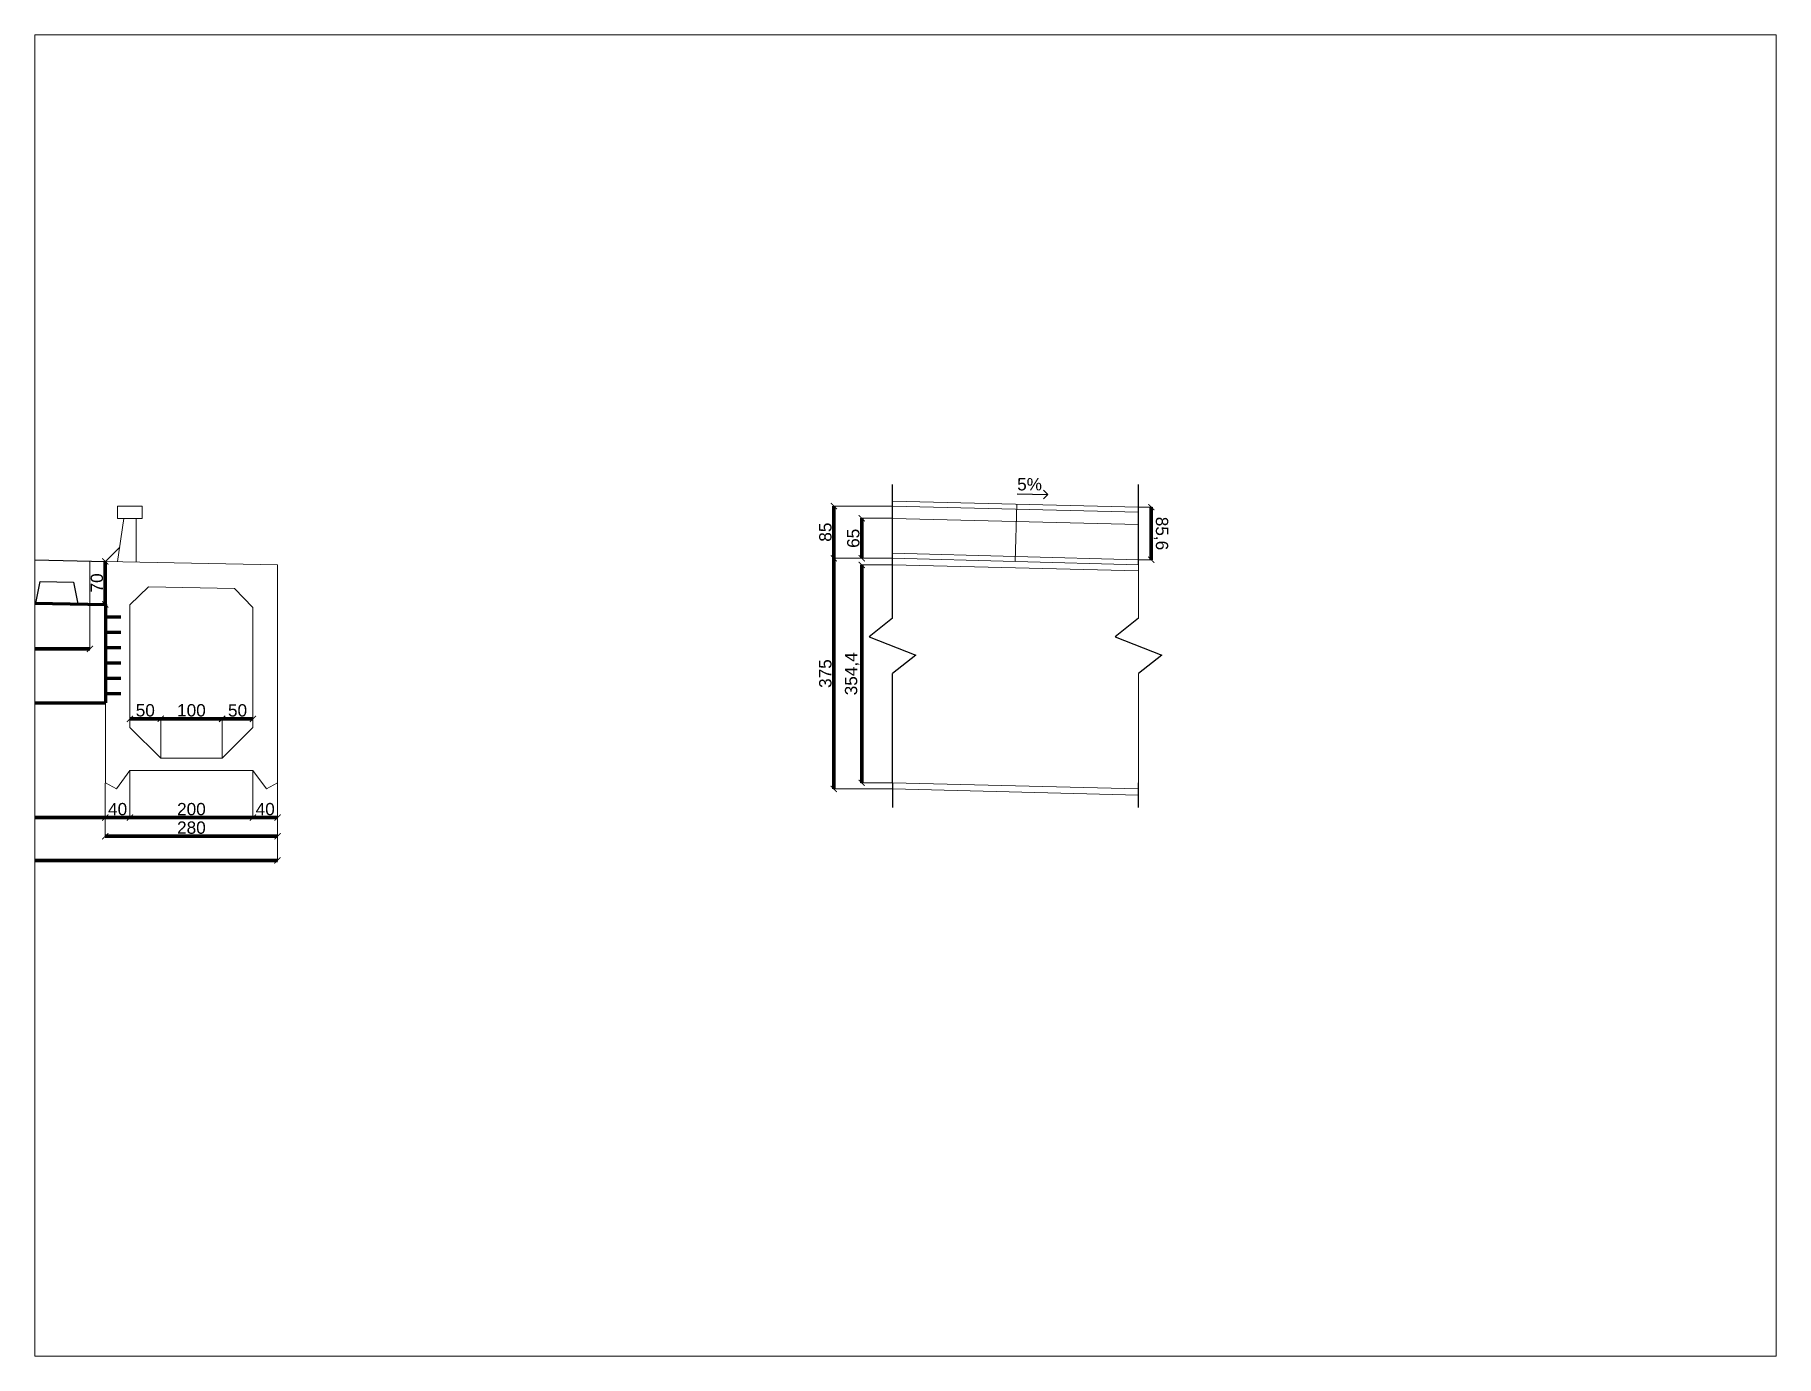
# Paper-space layout 'Présentation1' of a CAD drawing. Header units: millimetres. Extents: x 26 to 231, y 20 to 176.
# The model-space entities are those that its viewports show. They can reach past a viewport. Long polylines and large blocks are cut down to what shows.
import ezdxf

# ---------------------------------------------------------------- set-up
doc = ezdxf.new("R2010")
doc.units = ezdxf.units.MM
doc.linetypes.add('ACAD_ISO02W100', pattern=[15, 12, -3])
doc.linetypes.add('AXES', pattern=[50.8, 31.75, -6.35, 6.35, -6.35])
doc.layers.get('0').update_dxf_attribs({"color": 23, "lineweight": 20})
doc.layers.add('Axes', color=9, linetype='AXES')
for name, color, linetype, lineweight in [('Fixation', 7, 'Continuous', 20), ('Inter-ligne', 6, 'Continuous', 13), ('Route', 4, 'Continuous', 30), ('Tablier', 2, 'Continuous', 70)]:
    doc.layers.add(name, color=color, linetype=linetype, lineweight=lineweight)
doc.styles.add('Annotatif', font='arial.ttf')
doc.styles.get("Standard").update_dxf_attribs({"font": 'arial.ttf'})
doc.dimstyles.new('PONT', dxfattribs={"dimtxt": 20, "dimasz": 10, "dimexe": 1.25, "dimexo": 0.625, "dimgap": 3.5, "dimtad": 1, "dimtxsty": 'Annotatif', "dimblk": 'ARCHTICK', "dimcen": 2.5, "dimclrd": 54, "dimclre": 64, "dimclrt": 3, "dimadec": 0, "dimazin": 0, "dimtfac": 1, "dimtmove": 0, "dimatfit": 3, "dimfxl": 1, "dimlwd": 100, "dimlwe": 20, "dimarcsym": 0})

# ---------------------------------------------------------------- blocks, each defined once
blk = doc.blocks.new('_ArchTick')
at = {"color": 0, "linetype": 'ByBlock', "const_width": 0.15}
blk.add_lwpolyline([(-0.5, -0.5), (0.5, 0.5)], dxfattribs=at)
blk = doc.blocks.new('*D6')
at = {"color": 64, "linetype": 'Continuous', "lineweight": 20, "transparency": 16777216}
for p, q in [((18032.1, 10381.6), (18032.1, 10324.3)), ((19632.1, 10381.6), (19632.1, 10324.3))]:
    blk.add_line(p, q, dxfattribs=at)
at = {"color": 54, "linetype": 'Continuous', "lineweight": 100, "transparency": 16777216}
blk.add_line((18032.1, 10325.5), (19632.1, 10325.5), dxfattribs=at)
at = {"layer": 'Defpoints', "color": 0, "transparency": 16777216}
for p in [(18032.1, 10382.2), (19632.1, 10382.2), (19632.1, 10325.5)]:
    blk.add_point(p, dxfattribs=at)
at = {"color": 54, "lineweight": 100, "transparency": 16777216, "xscale": 10, "yscale": 10, "zscale": 10, "rotation": 180}
blk.add_blockref('_ArchTick', (18032.1, 10325.5), dxfattribs=at)
at = {"color": 54, "lineweight": 100, "transparency": 16777216, "xscale": 10, "yscale": 10, "zscale": 10}
blk.add_blockref('_ArchTick', (19632.1, 10325.5), dxfattribs=at)
at = {"color": 3, "transparency": 16777216, "insert": (18774.2, 10339.2), "char_height": 20, "attachment_point": 5, "style": 'Annotatif'}
blk.add_mtext('1600', dxfattribs=at)
blk = doc.blocks.new('*D7')
at = {"color": 64, "linetype": 'Continuous', "lineweight": 20, "transparency": 16777216}
for p, q in [((19672.1, 10401.6), (19672.1, 10324.3)), ((19632.1, 10381.6), (19632.1, 10324.3))]:
    blk.add_line(p, q, dxfattribs=at)
at = {"color": 54, "linetype": 'Continuous', "lineweight": 100, "transparency": 16777216}
blk.add_line((19632.1, 10325.5), (19672.1, 10325.5), dxfattribs=at)
at = {"layer": 'Defpoints', "color": 0, "transparency": 16777216}
for p in [(19672.1, 10402.2), (19632.1, 10382.2), (19672.1, 10325.5)]:
    blk.add_point(p, dxfattribs=at)
at = {"color": 54, "lineweight": 100, "transparency": 16777216, "xscale": 10, "yscale": 10, "zscale": 10, "rotation": 180}
blk.add_blockref('_ArchTick', (19632.1, 10325.5), dxfattribs=at)
at = {"color": 54, "lineweight": 100, "transparency": 16777216, "xscale": 10, "yscale": 10, "zscale": 10}
blk.add_blockref('_ArchTick', (19672.1, 10325.5), dxfattribs=at)
at = {"color": 3, "transparency": 16777216, "insert": (19652.1, 10339.2), "char_height": 20, "attachment_point": 5, "style": 'Annotatif'}
blk.add_mtext('40', dxfattribs=at)
blk = doc.blocks.new('*D8')
at = {"color": 64, "linetype": 'Continuous', "lineweight": 20, "transparency": 16777216}
for p, q in [((19672.1, 10401.6), (19672.1, 10324.3)), ((19872.1, 10401.6), (19872.1, 10324.3))]:
    blk.add_line(p, q, dxfattribs=at)
at = {"color": 54, "linetype": 'Continuous', "lineweight": 100, "transparency": 16777216}
blk.add_line((19672.1, 10325.5), (19872.1, 10325.5), dxfattribs=at)
at = {"layer": 'Defpoints', "color": 0, "transparency": 16777216}
for p in [(19672.1, 10402.2), (19872.1, 10402.2), (19872.1, 10325.5)]:
    blk.add_point(p, dxfattribs=at)
at = {"color": 54, "lineweight": 100, "transparency": 16777216, "xscale": 10, "yscale": 10, "zscale": 10, "rotation": 180}
blk.add_blockref('_ArchTick', (19672.1, 10325.5), dxfattribs=at)
at = {"color": 54, "lineweight": 100, "transparency": 16777216, "xscale": 10, "yscale": 10, "zscale": 10}
blk.add_blockref('_ArchTick', (19872.1, 10325.5), dxfattribs=at)
at = {"color": 3, "transparency": 16777216, "insert": (19772.1, 10339.2), "char_height": 20, "attachment_point": 5, "style": 'Annotatif'}
blk.add_mtext('200', dxfattribs=at)
blk = doc.blocks.new('*D9')
at = {"color": 64, "linetype": 'Continuous', "lineweight": 20, "transparency": 16777216}
for p, q in [((19872.1, 10401.6), (19872.1, 10324.3)), ((19912.1, 10381.6), (19912.1, 10324.3))]:
    blk.add_line(p, q, dxfattribs=at)
at = {"color": 54, "linetype": 'Continuous', "lineweight": 100, "transparency": 16777216}
blk.add_line((19872.1, 10325.5), (19912.1, 10325.5), dxfattribs=at)
at = {"layer": 'Defpoints', "color": 0, "transparency": 16777216}
for p in [(19872.1, 10402.2), (19912.1, 10382.2), (19912.1, 10325.5)]:
    blk.add_point(p, dxfattribs=at)
at = {"color": 54, "lineweight": 100, "transparency": 16777216, "xscale": 10, "yscale": 10, "zscale": 10, "rotation": 180}
blk.add_blockref('_ArchTick', (19872.1, 10325.5), dxfattribs=at)
at = {"color": 54, "lineweight": 100, "transparency": 16777216, "xscale": 10, "yscale": 10, "zscale": 10}
blk.add_blockref('_ArchTick', (19912.1, 10325.5), dxfattribs=at)
at = {"color": 3, "transparency": 16777216, "insert": (19892.1, 10339.2), "char_height": 20, "attachment_point": 5, "style": 'Annotatif'}
blk.add_mtext('40', dxfattribs=at)
blk = doc.blocks.new('*D10')
at = {"color": 64, "linetype": 'Continuous', "lineweight": 20, "transparency": 16777216}
for p, q in [((19632.1, 10381.6), (19632.1, 10294.1)), ((19912.1, 10381.6), (19912.1, 10294.1))]:
    blk.add_line(p, q, dxfattribs=at)
at = {"color": 54, "linetype": 'Continuous', "lineweight": 100, "transparency": 16777216}
blk.add_line((19632.1, 10295.3), (19912.1, 10295.3), dxfattribs=at)
at = {"layer": 'Defpoints', "color": 0, "transparency": 16777216}
for p in [(19632.1, 10382.2), (19912.1, 10382.2), (19912.1, 10295.3)]:
    blk.add_point(p, dxfattribs=at)
at = {"color": 54, "lineweight": 100, "transparency": 16777216, "xscale": 10, "yscale": 10, "zscale": 10, "rotation": 180}
blk.add_blockref('_ArchTick', (19632.1, 10295.3), dxfattribs=at)
at = {"color": 54, "lineweight": 100, "transparency": 16777216, "xscale": 10, "yscale": 10, "zscale": 10}
blk.add_blockref('_ArchTick', (19912.1, 10295.3), dxfattribs=at)
at = {"color": 3, "transparency": 16777216, "insert": (19772.1, 10309.1), "char_height": 20, "attachment_point": 5, "style": 'Annotatif'}
blk.add_mtext('280', dxfattribs=at)
blk = doc.blocks.new('*D12')
at = {"color": 64, "linetype": 'Continuous', "lineweight": 20, "transparency": 16777216}
for p, q in [((17752.1, 10381.6), (17752.1, 10254.6)), ((19912.1, 10381.6), (19912.1, 10254.6))]:
    blk.add_line(p, q, dxfattribs=at)
at = {"color": 54, "linetype": 'Continuous', "lineweight": 100, "transparency": 16777216}
blk.add_line((17752.1, 10255.9), (19912.1, 10255.9), dxfattribs=at)
at = {"layer": 'Defpoints', "color": 0, "transparency": 16777216}
for p in [(17752.1, 10382.2), (19912.1, 10382.2), (19912.1, 10255.9)]:
    blk.add_point(p, dxfattribs=at)
at = {"color": 54, "lineweight": 100, "transparency": 16777216, "xscale": 10, "yscale": 10, "zscale": 10, "rotation": 180}
blk.add_blockref('_ArchTick', (17752.1, 10255.9), dxfattribs=at)
at = {"color": 54, "lineweight": 100, "transparency": 16777216, "xscale": 10, "yscale": 10, "zscale": 10}
blk.add_blockref('_ArchTick', (19912.1, 10255.9), dxfattribs=at)
at = {"color": 3, "transparency": 16777216, "insert": (18776.5, 10269.6), "char_height": 20, "attachment_point": 5, "style": 'Annotatif'}
blk.add_mtext('2160', dxfattribs=at)
blk = doc.blocks.new('*D16')
at = {"color": 54, "linetype": 'Continuous', "lineweight": 100, "transparency": 16777216}
blk.add_line((19632.1, 10742.2), (19632.1, 10672.2), dxfattribs=at)
at = {"color": 64, "linetype": 'Continuous', "lineweight": 20, "transparency": 16777216}
for p, q in [((19632.7, 10742.2), (19633.4, 10742.2)), ((19632.7, 10672.2), (19633.4, 10672.2))]:
    blk.add_line(p, q, dxfattribs=at)
at = {"layer": 'Defpoints', "color": 0, "transparency": 16777216}
for p in [(19632.1, 10742.2), (19632.1, 10672.2), (19632.1, 10672.2)]:
    blk.add_point(p, dxfattribs=at)
at = {"color": 54, "lineweight": 100, "transparency": 16777216, "xscale": 10, "yscale": 10, "zscale": 10}
for p, rotation in [((19632.1, 10742.2), 90), ((19632.1, 10672.2), 270)]:
    blk.add_blockref('_ArchTick', p, dxfattribs=dict(at, rotation=rotation))
at = {"color": 3, "transparency": 16777216, "insert": (19618.4, 10707.2), "char_height": 20, "attachment_point": 5, "rotation": 90, "style": 'Annotatif'}
blk.add_mtext('70', dxfattribs=at)
blk = doc.blocks.new('*D17')
at = {"color": 64, "linetype": 'Continuous', "lineweight": 20, "transparency": 16777216}
for p, q in [((19282.1, 10678.6), (19282.1, 10598.8)), ((19607.1, 10672.1), (19607.1, 10598.8))]:
    blk.add_line(p, q, dxfattribs=at)
at = {"color": 54, "linetype": 'Continuous', "lineweight": 100, "transparency": 16777216}
blk.add_line((19607.1, 10600), (19282.1, 10600), dxfattribs=at)
at = {"layer": 'Defpoints', "color": 0, "transparency": 16777216}
for p in [(19282.1, 10679.2), (19607.1, 10672.7), (19282.1, 10600)]:
    blk.add_point(p, dxfattribs=at)
at = {"color": 54, "lineweight": 100, "transparency": 16777216, "xscale": 10, "yscale": 10, "zscale": 10, "rotation": 180}
blk.add_blockref('_ArchTick', (19282.1, 10600), dxfattribs=at)
at = {"color": 54, "lineweight": 100, "transparency": 16777216, "xscale": 10, "yscale": 10, "zscale": 10}
blk.add_blockref('_ArchTick', (19607.1, 10600), dxfattribs=at)
at = {"color": 3, "transparency": 16777216, "insert": (19444.6, 10613.7), "char_height": 20, "attachment_point": 5, "style": 'Annotatif'}
blk.add_mtext('325', dxfattribs=at)
blk = doc.blocks.new('*D22')
at = {"color": 64, "linetype": 'Continuous', "lineweight": 20, "transparency": 16777216}
for p, q in [((19672.1, 10472.8), (19672.1, 10487.5)), ((19722.1, 10422.8), (19722.1, 10487.5))]:
    blk.add_line(p, q, dxfattribs=at)
at = {"color": 54, "linetype": 'Continuous', "lineweight": 100, "transparency": 16777216}
blk.add_line((19722.1, 10486.2), (19672.1, 10486.2), dxfattribs=at)
at = {"layer": 'Defpoints', "color": 0, "transparency": 16777216}
for p in [(19672.1, 10486.2), (19672.1, 10472.2), (19722.1, 10422.2)]:
    blk.add_point(p, dxfattribs=at)
at = {"color": 54, "lineweight": 100, "transparency": 16777216, "xscale": 10, "yscale": 10, "zscale": 10, "rotation": 180}
blk.add_blockref('_ArchTick', (19672.1, 10486.2), dxfattribs=at)
at = {"color": 54, "lineweight": 100, "transparency": 16777216, "xscale": 10, "yscale": 10, "zscale": 10}
blk.add_blockref('_ArchTick', (19722.1, 10486.2), dxfattribs=at)
at = {"color": 3, "transparency": 16777216, "insert": (19697.1, 10499.9), "char_height": 20, "attachment_point": 5, "style": 'Annotatif'}
blk.add_mtext('50', dxfattribs=at)
blk = doc.blocks.new('*D23')
at = {"color": 64, "linetype": 'Continuous', "lineweight": 20, "transparency": 16777216}
for p, q in [((19722.1, 10422.8), (19722.1, 10487.5)), ((19822.1, 10422.8), (19822.1, 10487.5))]:
    blk.add_line(p, q, dxfattribs=at)
at = {"color": 54, "linetype": 'Continuous', "lineweight": 100, "transparency": 16777216}
blk.add_line((19722.1, 10486.2), (19822.1, 10486.2), dxfattribs=at)
at = {"layer": 'Defpoints', "color": 0, "transparency": 16777216}
for p in [(19822.1, 10486.2), (19722.1, 10422.2), (19822.1, 10422.2)]:
    blk.add_point(p, dxfattribs=at)
at = {"color": 54, "lineweight": 100, "transparency": 16777216, "xscale": 10, "yscale": 10, "zscale": 10, "rotation": 180}
blk.add_blockref('_ArchTick', (19722.1, 10486.2), dxfattribs=at)
at = {"color": 54, "lineweight": 100, "transparency": 16777216, "xscale": 10, "yscale": 10, "zscale": 10}
blk.add_blockref('_ArchTick', (19822.1, 10486.2), dxfattribs=at)
at = {"color": 3, "transparency": 16777216, "insert": (19772.1, 10499.9), "char_height": 20, "attachment_point": 5, "style": 'Annotatif'}
blk.add_mtext('100', dxfattribs=at)
blk = doc.blocks.new('*D24')
at = {"color": 64, "linetype": 'Continuous', "lineweight": 20, "transparency": 16777216}
for p, q in [((19822.1, 10422.8), (19822.1, 10487.3)), ((19872.1, 10472.8), (19872.1, 10487.3))]:
    blk.add_line(p, q, dxfattribs=at)
at = {"color": 54, "linetype": 'Continuous', "lineweight": 100, "transparency": 16777216}
blk.add_line((19822.1, 10486), (19872.1, 10486), dxfattribs=at)
at = {"layer": 'Defpoints', "color": 0, "transparency": 16777216}
for p in [(19872.1, 10486), (19872.1, 10472.2), (19822.1, 10422.2)]:
    blk.add_point(p, dxfattribs=at)
at = {"color": 54, "lineweight": 100, "transparency": 16777216, "xscale": 10, "yscale": 10, "zscale": 10, "rotation": 180}
blk.add_blockref('_ArchTick', (19822.1, 10486), dxfattribs=at)
at = {"color": 54, "lineweight": 100, "transparency": 16777216, "xscale": 10, "yscale": 10, "zscale": 10}
blk.add_blockref('_ArchTick', (19872.1, 10486), dxfattribs=at)
at = {"color": 3, "transparency": 16777216, "insert": (19847.1, 10499.8), "char_height": 20, "attachment_point": 5, "style": 'Annotatif'}
blk.add_mtext('50', dxfattribs=at)
blk = doc.blocks.new('*D30')
at = {"color": 64, "linetype": 'Continuous', "lineweight": 20, "transparency": 16777216}
for p, q in [((20911.5, 10736.6), (20860.9, 10736.6)), ((20911.5, 10382.2), (20860.9, 10382.2))]:
    blk.add_line(p, q, dxfattribs=at)
at = {"color": 54, "linetype": 'Continuous', "lineweight": 100, "transparency": 16777216}
blk.add_line((20862.2, 10736.6), (20862.2, 10382.2), dxfattribs=at)
at = {"layer": 'Defpoints', "color": 0, "linetype": 'Continuous', "transparency": 16777216}
for p in [(20912.1, 10736.6), (20862.2, 10382.2), (20912.1, 10382.2)]:
    blk.add_point(p, dxfattribs=at)
at = {"color": 54, "linetype": 'Continuous', "lineweight": 100, "transparency": 16777216, "xscale": 10, "yscale": 10, "zscale": 10}
for p, rotation in [((20862.2, 10736.6), 90), ((20862.2, 10382.2), 270)]:
    blk.add_blockref('_ArchTick', p, dxfattribs=dict(at, rotation=rotation))
at = {"color": 3, "linetype": 'Continuous', "transparency": 16777216, "insert": (20846.7, 10559.4), "char_height": 20, "attachment_point": 5, "rotation": 90, "style": 'Annotatif'}
blk.add_mtext('354,4', dxfattribs=at)
blk = doc.blocks.new('*D32')
at = {"layer": 'Axes', "color": 64, "linetype": 'Continuous', "lineweight": 20, "transparency": 16777216}
for p, q in [((20911.5, 10812.2), (20861, 10812.2)), ((20911.5, 10747.2), (20861, 10747.2))]:
    blk.add_line(p, q, dxfattribs=at)
at = {"layer": 'Axes', "color": 54, "linetype": 'Continuous', "lineweight": 100, "transparency": 16777216}
blk.add_line((20862.2, 10747.2), (20862.2, 10812.2), dxfattribs=at)
at = {"layer": 'Defpoints', "color": 0, "linetype": 'Continuous', "transparency": 16777216}
for p in [(20862.2, 10812.2), (20912.1, 10812.2), (20912.1, 10747.2)]:
    blk.add_point(p, dxfattribs=at)
at = {"layer": 'Axes', "color": 54, "linetype": 'Continuous', "lineweight": 100, "transparency": 16777216, "xscale": 10, "yscale": 10, "zscale": 10}
for p, rotation in [((20862.2, 10812.2), 90), ((20862.2, 10747.2), 270)]:
    blk.add_blockref('_ArchTick', p, dxfattribs=dict(at, rotation=rotation))
at = {"layer": 'Axes', "color": 3, "linetype": 'Continuous', "transparency": 16777216, "insert": (20848.5, 10779.7), "char_height": 20, "attachment_point": 5, "rotation": 90, "style": 'Annotatif'}
blk.add_mtext('65', dxfattribs=at)
blk = doc.blocks.new('*D33')
at = {"layer": 'Axes', "color": 64, "linetype": 'Continuous', "lineweight": 20, "transparency": 16777216}
for p, q in [((20911.5, 10747.2), (20815.6, 10747.2)), ((20911.5, 10372.2), (20815.6, 10372.2))]:
    blk.add_line(p, q, dxfattribs=at)
at = {"layer": 'Axes', "color": 54, "linetype": 'Continuous', "lineweight": 100, "transparency": 16777216}
blk.add_line((20816.9, 10372.2), (20816.9, 10747.2), dxfattribs=at)
at = {"layer": 'Defpoints', "color": 0, "linetype": 'Continuous', "transparency": 16777216}
for p in [(20816.9, 10747.2), (20912.1, 10747.2), (20912.1, 10372.2)]:
    blk.add_point(p, dxfattribs=at)
at = {"layer": 'Axes', "color": 54, "linetype": 'Continuous', "lineweight": 100, "transparency": 16777216, "xscale": 10, "yscale": 10, "zscale": 10}
for p, rotation in [((20816.9, 10747.2), 90), ((20816.9, 10372.2), 270)]:
    blk.add_blockref('_ArchTick', p, dxfattribs=dict(at, rotation=rotation))
at = {"layer": 'Axes', "color": 3, "linetype": 'Continuous', "transparency": 16777216, "insert": (20803.1, 10559.7), "char_height": 20, "attachment_point": 5, "rotation": 90, "style": 'Annotatif'}
blk.add_mtext('375', dxfattribs=at)
blk = doc.blocks.new('*D34')
at = {"layer": 'Axes', "color": 64, "linetype": 'Continuous', "lineweight": 20, "transparency": 16777216}
for p, q in [((20911.5, 10832.2), (20815.6, 10832.2)), ((20911.5, 10747.2), (20815.6, 10747.2))]:
    blk.add_line(p, q, dxfattribs=at)
at = {"layer": 'Axes', "color": 54, "linetype": 'Continuous', "lineweight": 100, "transparency": 16777216}
blk.add_line((20816.9, 10747.2), (20816.9, 10832.2), dxfattribs=at)
at = {"layer": 'Defpoints', "color": 0, "linetype": 'Continuous', "transparency": 16777216}
for p in [(20816.9, 10832.2), (20912.1, 10832.2), (20912.1, 10747.2)]:
    blk.add_point(p, dxfattribs=at)
at = {"layer": 'Axes', "color": 54, "linetype": 'Continuous', "lineweight": 100, "transparency": 16777216, "xscale": 10, "yscale": 10, "zscale": 10}
for p, rotation in [((20816.9, 10832.2), 90), ((20816.9, 10747.2), 270)]:
    blk.add_blockref('_ArchTick', p, dxfattribs=dict(at, rotation=rotation))
at = {"layer": 'Axes', "color": 3, "linetype": 'Continuous', "transparency": 16777216, "insert": (20803.1, 10789.7), "char_height": 20, "attachment_point": 5, "rotation": 90, "style": 'Annotatif'}
blk.add_mtext('85', dxfattribs=at)
blk = doc.blocks.new('*D36')
at = {"layer": 'Axes', "color": 64, "linetype": 'Continuous', "lineweight": 20, "transparency": 16777216}
for p, q in [((21312.9, 10830.3), (21334.4, 10830.3)), ((21313, 10744.7), (21334.4, 10744.7))]:
    blk.add_line(p, q, dxfattribs=at)
at = {"layer": 'Axes', "color": 54, "linetype": 'Continuous', "lineweight": 100, "transparency": 16777216}
blk.add_line((21333.1, 10744.7), (21333.1, 10830.3), dxfattribs=at)
at = {"layer": 'Defpoints', "color": 0, "linetype": 'Continuous', "transparency": 16777216}
for p in [(21312.3, 10830.3), (21333.1, 10830.3), (21312.3, 10744.7)]:
    blk.add_point(p, dxfattribs=at)
at = {"layer": 'Axes', "color": 54, "linetype": 'Continuous', "lineweight": 100, "transparency": 16777216, "xscale": 10, "yscale": 10, "zscale": 10}
for p, rotation in [((21333.1, 10830.3), 90.00814446644567), ((21333.1, 10744.7), 270.0081444664457)]:
    blk.add_blockref('_ArchTick', p, dxfattribs=dict(at, rotation=rotation))
at = {"layer": 'Axes', "color": 3, "linetype": 'Continuous', "transparency": 16777216, "insert": (21348.7, 10787.5), "char_height": 20, "attachment_point": 5, "rotation": 270.0081, "style": 'Annotatif'}
blk.add_mtext('85,6', dxfattribs=at)

msp = doc.modelspace()

# ---------------------------------------------------------------- linework, layer by layer
for p, q in [((19652.12, 10812.182), (19652.12, 10832.182)), ((19652.12, 10832.182), (19692.12, 10832.182)), ((19692.12, 10812.182), (19692.12, 10832.182)), ((19652.12, 10741.782), (19662.12, 10812.182)), ((19652.12, 10812.182), (19692.12, 10812.182)), ((19682.12, 10741.182), (19682.12, 10812.182)), ((19655.497, 10765.559), (19632.12, 10742.182))]:
    msp.add_line(p, q)
at = {"linetype": 'Continuous'}
for p, q in [((20912.12, 10832.182), (21312.12, 10822.182)), ((20912.323, 10840.299), (21312.323, 10830.299)), ((21111.979, 10741.885), (21114.454, 10835.246)), ((20912.12, 10812.182), (21312.12, 10802.182))]:
    msp.add_line(p, q, dxfattribs=at)
at = {"linetype": 'ACAD_ISO02W100'}
msp.add_line((20912.335, 10755.299), (21312.335, 10744.699), dxfattribs=at)
at = {"layer": 'Axes', "linetype": 'Continuous'}
for p, q in [((20912.12, 10832.182), (20912.12, 10867.182)), ((21312.12, 10736.582), (21312.12, 10867.182)), ((20912.12, 10812.182), (20912.12, 10832.182)), ((20912.12, 10747.182), (20912.12, 10812.182)), ((20912.12, 10736.582), (20912.12, 10747.182)), ((20912.12, 10649.725), (20912.12, 10736.582)), ((20912.12, 10649.725), (20874.12, 10619.725)), ((21312.12, 10649.725), (21274.12, 10619.725)), ((20874.12, 10619.725), (20950.12, 10589.725)), ((21274.12, 10619.725), (21350.12, 10589.725)), ((20950.12, 10589.725), (20912.12, 10559.724)), ((21350.12, 10589.725), (21312.12, 10559.724)), ((20912.12, 10382.182), (20912.12, 10559.724)), ((20912.12, 10382.182), (20912.12, 10342.182)), ((21312.12, 10342.182), (21312.12, 10382.182))]:
    msp.add_line(p, q, dxfattribs=at)
at = {"layer": 'Axes'}
msp.add_line((20912.12, 10649.725), (20912.12, 10674.702), dxfattribs=at)
at = {"layer": 'Defpoints', "linetype": 'Continuous'}
for p, q in [((21114.901, 10852.118), (21164.885, 10850.869)), ((21164.885, 10850.869), (21157.814, 10857.94)), ((21164.885, 10850.869), (21157.814, 10843.798))]:
    msp.add_line(p, q, dxfattribs=at)
at = {"layer": 'Fixation'}
for p, q in [((19632.12, 10742.182), (19632.12, 10382.182)), ((19912.12, 10736.582), (19632.12, 10742.182)), ((19912.12, 10382.182), (19912.12, 10736.582)), ((21312.12, 10649.725), (21312.12, 10736.582)), ((21312.12, 10382.182), (21312.12, 10559.724)), ((19650.12, 10372.182), (19672.12, 10402.182)), ((19672.12, 10402.182), (19872.12, 10402.182)), ((19872.12, 10402.182), (19894.12, 10372.182)), ((19650.12, 10372.182), (19632.12, 10382.182)), ((19650.12, 10372.182), (19650.12, 10372.182)), ((19894.12, 10372.182), (19912.12, 10382.182)), ((19894.12, 10372.182), (19894.12, 10372.182))]:
    msp.add_line(p, q, dxfattribs=at)
at = {"layer": 'Fixation', "linetype": 'Continuous'}
for p, q in [((20912.12, 10747.182), (21312.12, 10736.582)), ((20912.12, 10736.582), (21312.12, 10726.582)), ((20912.12, 10382.182), (21312.12, 10372.182)), ((20912.12, 10372.182), (21312.12, 10362.182))]:
    msp.add_line(p, q, dxfattribs=at)
at = {"layer": 'Fixation'}
msp.add_lwpolyline([(19872.12, 10667.374), (19872.12, 10472.182), (19822.12, 10422.182), (19722.12, 10422.182), (19672.12, 10472.182), (19672.12, 10671.374), (19702.114, 10700.774), (19842.126, 10697.974)], close=True, dxfattribs=at)
at = {"layer": 'Inter-ligne'}
for p, q in [((19607.12, 10742.682), (19607.12, 10672.682)), ((19632.12, 10742.182), (19607.12, 10742.682)), ((19632.12, 10672.182), (19632.12, 10742.182)), ((19607.12, 10672.682), (19632.12, 10672.182))]:
    msp.add_line(p, q, dxfattribs=at)
at = {"layer": 'Route'}
for p, q in [((18882.12, 10757.182), (19632.12, 10742.182)), ((19518.96, 10674.445), (19525.96, 10709.312)), ((19525.96, 10709.312), (19580.145, 10708.228)), ((19580.145, 10708.228), (19587.145, 10673.081)), ((19478.76, 10675.249), (19518.96, 10674.445)), ((19587.145, 10673.081), (19607.12, 10672.682))]:
    msp.add_line(p, q, dxfattribs=at)
at = {"layer": 'Tablier'}
for p, q in [((18882.12, 10687.182), (19632.12, 10672.182)), ((19632.12, 10672.182), (19632.12, 10512.182)), ((19632.12, 10652.182), (19657.12, 10652.182)), ((19632.12, 10627.182), (19657.12, 10627.182)), ((19632.12, 10602.182), (19657.12, 10602.182)), ((19632.12, 10577.182), (19657.12, 10577.182)), ((19632.12, 10552.182), (19657.12, 10552.182)), ((18032.12, 10512.182), (19632.12, 10512.182)), ((19632.12, 10527.182), (19657.12, 10527.182))]:
    msp.add_line(p, q, dxfattribs=at)

# ---------------------------------------------------------------- texts
at = {"layer": 'Route', "lineweight": 100, "insert": (21114.901, 10877.601), "char_height": 20, "attachment_point": 1}
msp.add_mtext_dynamic_manual_height_columns('5%', width=19.00004, gutter_width=12.5, heights=[10.996], dxfattribs=at)

# ---------------------------------------------------------------- dimensions: what is measured, and where the dimension line sits
dim = msp.add_linear_dim(base=(19632.12, 10672.182), p1=(19632.12, 10742.182), p2=(19632.12, 10672.182), angle=90, dimstyle='PONT')
dim.commit()
dim.dimension.update_dxf_attribs({"geometry": '*D16', "text_midpoint": (19618.408, 10707.182)})
at = {"linetype": 'Continuous'}
dim = msp.add_linear_dim(base=(20862.181, 10382.182), p1=(20912.12, 10736.582), p2=(20912.12, 10382.182), angle=90, dimstyle='PONT', dxfattribs=at)
dim.commit()
dim.dimension.update_dxf_attribs({"geometry": '*D30', "text_midpoint": (20846.662, 10559.382)})
for base, p1, p2, picture, middle in [((19282.12, 10600.008), (19607.12, 10672.682), (19282.12, 10679.182), '*D17', (19444.62, 10613.726)), ((19672.12, 10486.216), (19722.12, 10422.182), (19672.12, 10472.182), '*D22', (19697.12, 10499.927)), ((19822.12, 10486.216), (19722.12, 10422.182), (19822.12, 10422.182), '*D23', (19772.12, 10499.927)), ((19872.12, 10486.05), (19822.12, 10422.182), (19872.12, 10472.182), '*D24', (19847.12, 10499.761)), ((19912.12, 10295.347), (19632.12, 10382.182), (19912.12, 10382.182), '*D10', (19772.12, 10309.058))]:
    dim = msp.add_linear_dim(base=base, p1=p1, p2=p2, dimstyle='PONT')
    dim.commit()
    dim.dimension.update_dxf_attribs({"geometry": picture, "text_midpoint": middle})
for base, p1, p2, picture, middle in [((19672.12, 10325.528), (19632.12, 10382.182), (19672.12, 10402.182), '*D7', (19652.12, 10339.239)), ((19872.12, 10325.528), (19672.12, 10402.182), (19872.12, 10402.182), '*D8', (19772.12, 10339.239)), ((19912.12, 10325.528), (19872.12, 10402.182), (19912.12, 10382.182), '*D9', (19892.12, 10339.239))]:
    dim = msp.add_linear_dim(base=base, p1=p1, p2=p2, dimstyle='PONT', override={"dimtmove": 1})
    dim.commit()
    dim.dimension.update_dxf_attribs({"geometry": picture, "text_midpoint": middle})
dim = msp.add_linear_dim(base=(19912.12, 10255.893), p1=(17752.12, 10382.182), p2=(19912.12, 10382.182), dimstyle='PONT')
dim.commit()
dim.dimension.update_dxf_attribs({"geometry": '*D12', "text_midpoint": (18776.487, 10255.893), "dimtype": 160})
dim = msp.add_linear_dim(base=(19632.12, 10325.528), p1=(18032.12, 10382.182), p2=(19632.12, 10382.182), dimstyle='PONT', override={"dimtmove": 1})
dim.commit()
dim.dimension.update_dxf_attribs({"geometry": '*D6', "text_midpoint": (18774.151, 10325.528), "dimtype": 160})
at = {"layer": 'Axes', "linetype": 'Continuous'}
dim = msp.add_linear_dim(base=(20816.857, 10832.182), p1=(20912.12, 10747.182), p2=(20912.12, 10832.182), angle=90, dimstyle='PONT', override={"dimtmove": 1}, dxfattribs=at)
dim.commit()
dim.dimension.update_dxf_attribs({"geometry": '*D34', "text_midpoint": (20803.146, 10789.682)})
for base, p1, p2, picture, middle in [((20862.209, 10812.182), (20912.12, 10747.182), (20912.12, 10812.182), '*D32', (20848.498, 10779.682)), ((20816.857, 10747.182), (20912.12, 10372.182), (20912.12, 10747.182), '*D33', (20803.139, 10559.682))]:
    dim = msp.add_linear_dim(base=base, p1=p1, p2=p2, angle=90, dimstyle='PONT', dxfattribs=at)
    dim.commit()
    dim.dimension.update_dxf_attribs({"geometry": picture, "text_midpoint": middle})
dim = msp.add_aligned_dim(p1=(21312.335, 10744.699), p2=(21312.323, 10830.299), distance=-20.808, dimstyle='PONT', dxfattribs=at)
dim.commit()
dim.dimension.update_dxf_attribs({"geometry": '*D36', "text_midpoint": (21348.656, 10787.504)})

psp = doc.layouts.new('Présentation1')

# ---------------------------------------------------------------- viewports
at = {"layer": '0'}
psp.add_viewport(center=(128.5, 97.5), size=(205.6, 156), view_center_point=(20933.371, 10524.086), view_height=2148.68541, dxfattribs=at)

doc.saveas('drawing.dxf')
